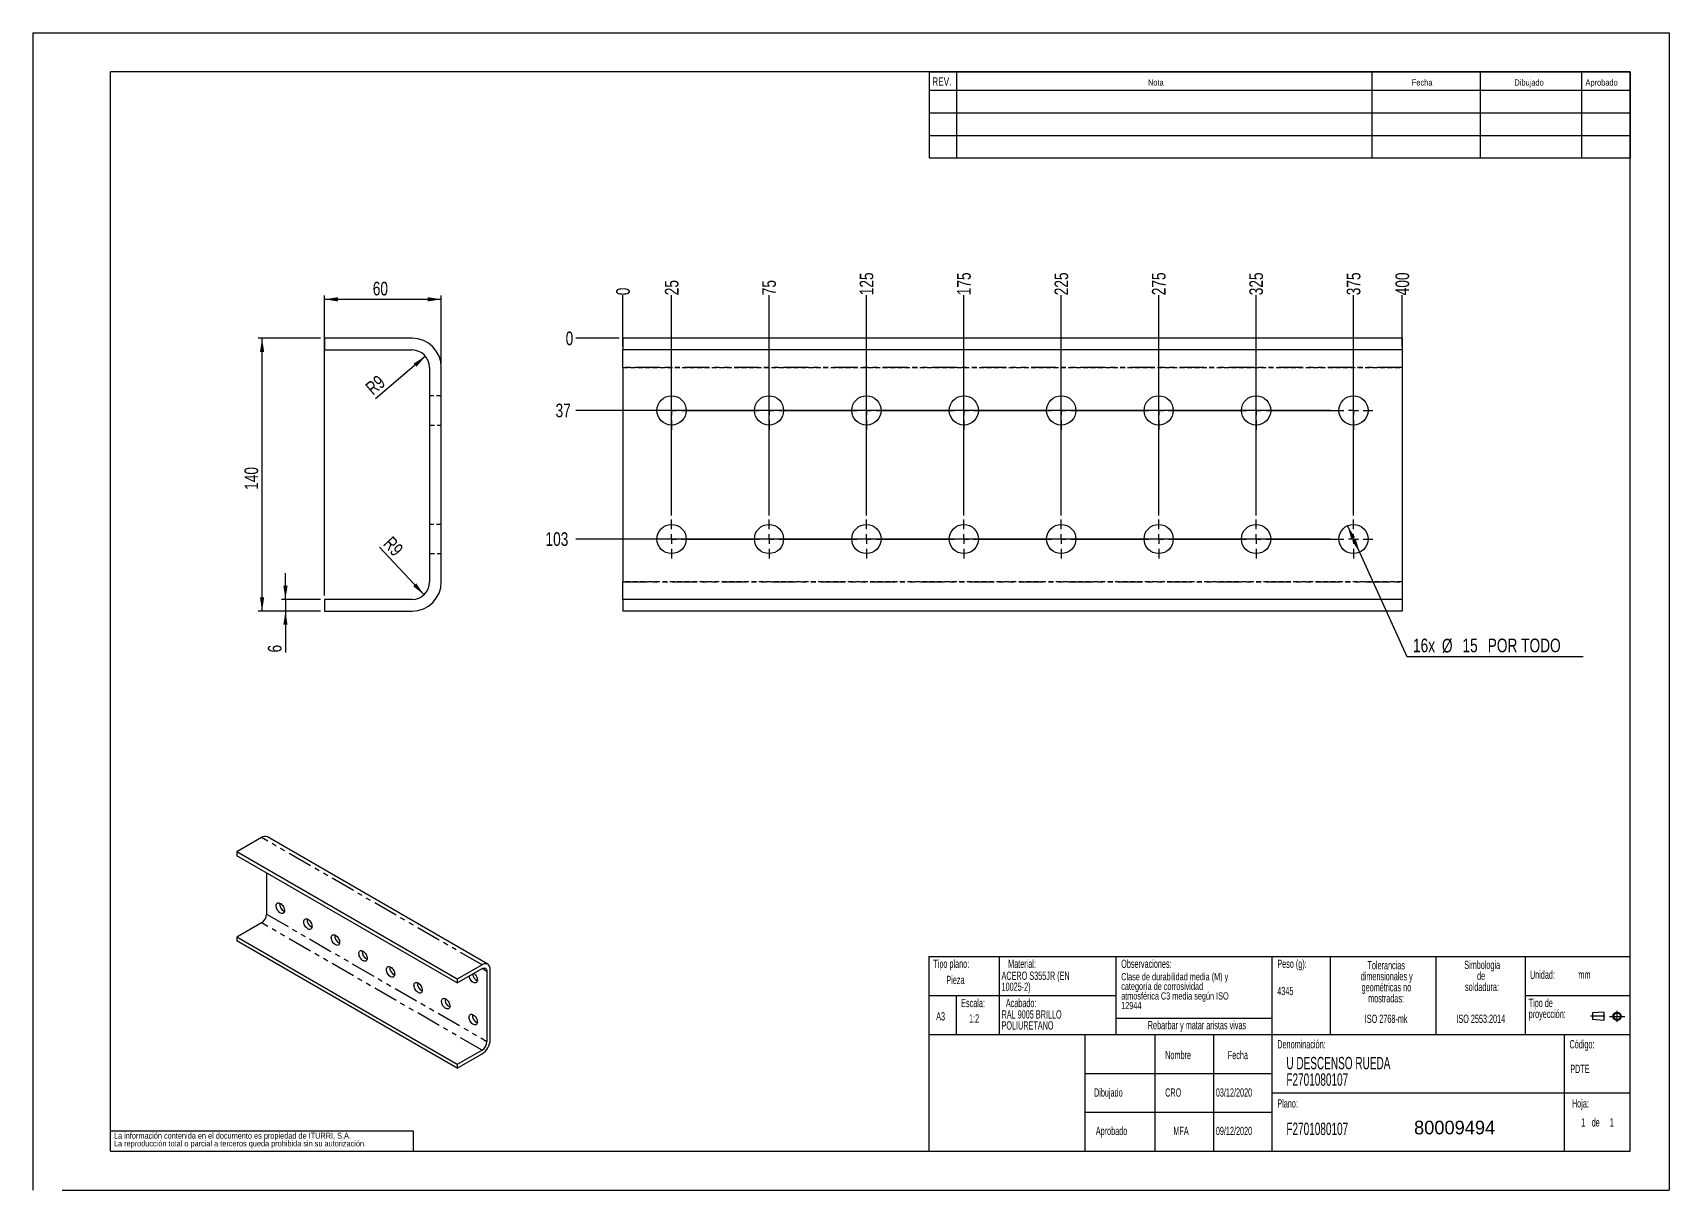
# Model space of a CAD drawing. Extents: x 0 to 1064, y 0 to 410.
# Drawn here: x 0 to 420, y 0 to 297 of the extents above; entities that cross this region are included whole.
import ezdxf

# ---------------------------------------------------------------- set-up
doc = ezdxf.new("R2010")
doc.units = 0
for name, pattern in [('SLD-CENTRADA-DOBLE', [12.7, 6.35, -1.27, 1.27, -1.27, 1.27, -1.27]), ('SLD-CENTRADA-TRAZOS-LARGOS', [19.05, 15.24, -1.27, 1.27, -1.27]), ('SLD-CONTINUA', [0]), ('SLD-DISCONTINUA', [1.905, 1.27, -0.635])]:
    doc.linetypes.add(name, pattern=pattern)
doc.layers.get('0').update_dxf_attribs({"linetype": 'CONTINUOUS'})
doc.layers.add('FORMATO', color=7, linetype='SLD-CONTINUA')
doc.layers.add('SLD-0', color=179, linetype='SLD-CONTINUA')
doc.styles.add('SLDTEXTSTYLE0', font='TXT', dxfattribs={"width": 0.605})
doc.styles.add('SLDTEXTSTYLE1', font='TXT', dxfattribs={"width": 0.75})
doc.dimstyles.new('SLDDIMSTYLE0', dxfattribs={"dimtxt": 3.5, "dimasz": 3.5, "dimexe": 0, "dimexo": 0.0625, "dimgap": 0.875, "dimtad": 1, "dimdec": 1, "dimlfac": 2, "dimrnd": 1e-09, "dimzin": 12, "dimdsep": 46, "dimtxsty": 'SLDTEXTSTYLE1', "dimsah": 1, "dimcen": 0.09, "dimadec": 0, "dimazin": 0, "dimtfac": 1, "dimtdec": 1, "dimtofl": 0, "dimtmove": 0, "dimatfit": 3, "dimfxl": 1, "dimtolj": 1, "dimtzin": 12, "dimarcsym": 0})
doc.dimstyles.new('SLDDIMSTYLE1', dxfattribs={"dimtxt": 3.5, "dimasz": 3.5, "dimexe": 0, "dimexo": 0.0625, "dimgap": 0.875, "dimtad": 1, "dimdec": 1, "dimlfac": 2, "dimrnd": 1e-09, "dimzin": 12, "dimdsep": 46, "dimtxsty": 'SLDTEXTSTYLE1', "dimsah": 1, "dimcen": 0, "dimadec": 0, "dimazin": 0, "dimtfac": 1, "dimtdec": 1, "dimtofl": 0, "dimtmove": 1, "dimatfit": 3, "dimfxl": 1, "dimtolj": 1, "dimtzin": 12, "dimarcsym": 0})
doc.dimstyles.new('SLDDIMSTYLE2', dxfattribs={"dimtxt": 3.5, "dimasz": 3.5, "dimexe": 0, "dimexo": 0.0625, "dimgap": 0.875, "dimtad": 1, "dimdec": 1, "dimlfac": 2, "dimrnd": 1e-09, "dimzin": 12, "dimdsep": 46, "dimtxsty": 'SLDTEXTSTYLE1', "dimsah": 1, "dimcen": 0.09, "dimadec": 0, "dimazin": 0, "dimtfac": 1, "dimtdec": 1, "dimtmove": 0, "dimatfit": 0, "dimfxl": 1, "dimtolj": 1, "dimtzin": 12, "dimarcsym": 0})
doc.dimstyles.new('SLDDIMSTYLE3', dxfattribs={"dimtxt": 3.5, "dimasz": 3.5, "dimexe": 0, "dimexo": 0.0625, "dimgap": 0.875, "dimtad": 0, "dimtih": 1, "dimtoh": 1, "dimdec": 0, "dimlfac": 2, "dimrnd": 1e-09, "dimdsep": 46, "dimtxsty": 'SLDTEXTSTYLE1', "dimblk1": 'NONE', "dimblk2": 'NONE', "dimsah": 1, "dimcen": 0.09, "dimadec": 0, "dimazin": 0, "dimtfac": 1, "dimtdec": 0, "dimtofl": 0, "dimtmove": 0, "dimatfit": 3, "dimldrblk": 'NONE', "dimfxl": 1, "dimtolj": 1, "dimtzin": 12, "dimarcsym": 0})
doc.dimstyles.new('SLDDIMSTYLE4', dxfattribs={"dimtxt": 3.5, "dimasz": 3.5, "dimexe": 0, "dimexo": 0.0625, "dimgap": 0.875, "dimtad": 0, "dimtih": 1, "dimtoh": 1, "dimdec": 1, "dimlfac": 2, "dimrnd": 1e-09, "dimzin": 12, "dimdsep": 46, "dimtxsty": 'SLDTEXTSTYLE1', "dimblk1": 'NONE', "dimblk2": 'NONE', "dimsah": 1, "dimcen": 0.09, "dimadec": 0, "dimazin": 0, "dimtfac": 1, "dimtdec": 1, "dimtofl": 0, "dimtmove": 0, "dimatfit": 3, "dimldrblk": 'NONE', "dimfxl": 1, "dimtolj": 1, "dimtzin": 12, "dimarcsym": 0})
doc.dimstyles.new('SLDDIMSTYLE5', dxfattribs={"dimtxt": 3.5, "dimasz": 3.5, "dimexe": 0, "dimexo": 0.0625, "dimgap": 0.875, "dimtad": 0, "dimtih": 1, "dimtoh": 1, "dimdec": 1, "dimlfac": 2, "dimrnd": 1e-09, "dimzin": 12, "dimdsep": 46, "dimtxsty": 'SLDTEXTSTYLE1', "dimsah": 1, "dimcen": 0, "dimadec": 0, "dimazin": 0, "dimtfac": 1, "dimtdec": 1, "dimtmove": 0, "dimatfit": 3, "dimfxl": 1, "dimtolj": 1, "dimtzin": 12, "dimarcsym": 0})

# ---------------------------------------------------------------- blocks, each defined once
blk = doc.blocks.new('BLOQUE3')
at = {"color": 7, "linetype": 'SLD-CENTRADA-TRAZOS-LARGOS'}
for p, q in [((397.92, 130.06), (394.8, 130.06)), ((398.88, 130.02), (402.16, 130.02)), ((400.52, 128.85), (400.52, 131.19))]:
    blk.add_line(p, q, dxfattribs=at)
at = {"color": 7, "linetype": 'SLD-CONTINUA'}
for p, q in [((397.68, 130.95), (395.23, 130.77)), ((395.23, 130.77), (395.23, 129.34)), ((397.68, 130.95), (397.68, 129.16)), ((397.68, 129.16), (395.23, 129.34))]:
    blk.add_line(p, q, dxfattribs=at)
for radius in [0.892, 0.713]:
    blk.add_circle((400.52, 130.02), radius, dxfattribs=at)
blk = doc.blocks.new('SW_NOTE_0')
at = {"layer": 'SLD-0', "color": 0, "attachment_point": 2, "style": 'SLDTEXTSTYLE0'}
for s, insert, char_height in [('dimensionales y', (7.54, -0.09), 2.1167), ('Tolerancias', (7.41, 2.73), 2.1167), ('geométricas no', (7.46, -2.92), 2.1167), ('mostradas:', (7.38, -5.74), 2.117)]:
    blk.add_mtext(s, dxfattribs=dict(at, insert=insert, char_height=char_height))
blk = doc.blocks.new('SW_NOTE_0_1')
at = {"layer": 'SLD-0', "color": 0, "attachment_point": 1, "style": 'SLDTEXTSTYLE0'}
for s, insert, char_height in [('Tipo de', (0, 2.73), 2.117), ('proyección:', (0, -0.09), 2.1167)]:
    blk.add_mtext(s, dxfattribs=dict(at, insert=insert, char_height=char_height))
blk = doc.blocks.new('SW_NOTE_0_2')
at = {"layer": 'SLD-0', "color": 0, "char_height": 2.117, "attachment_point": 2, "style": 'SLDTEXTSTYLE0'}
for s, insert in [('Simbologia', (7.11, 2.73)), ('de', (6.84, -0.09)), ('soldadura:', (7.06, -2.92))]:
    blk.add_mtext(s, dxfattribs=dict(at, insert=insert))
blk = doc.blocks.new('SW_NOTE_0_3')
at = {"layer": 'SLD-0', "color": 0, "attachment_point": 1, "style": 'SLDTEXTSTYLE0'}
for s, insert, char_height in [('ACERO S355JR (EN', (0, 2.73), 2.1167), ('10025-2)', (0, -0.09), 2.117)]:
    blk.add_mtext(s, dxfattribs=dict(at, insert=insert, char_height=char_height))
blk = doc.blocks.new('SW_NOTE_0_4')
at = {"layer": 'SLD-0', "color": 0, "char_height": 1.5, "attachment_point": 1, "style": 'SLDTEXTSTYLE1'}
for s, insert in [('La información contenida en el documento es propiedad de ITURRI, S.A.', (0, 1.93)), ('La reproducción total o parcial a terceros queda prohibida sin su autorización.', (0, -0.07))]:
    blk.add_mtext(s, dxfattribs=dict(at, insert=insert))
blk = doc.blocks.new('SW_NOTE_0_5')
at = {"layer": 'SLD-0', "color": 0, "char_height": 2.1167, "attachment_point": 1, "style": 'SLDTEXTSTYLE0'}
for s, insert in [('RAL 9005 BRILLO', (0, 2.73)), ('POLIURETANO', (0, -0.09))]:
    blk.add_mtext(s, dxfattribs=dict(at, insert=insert))
blk = doc.blocks.new('SW_NOTE_0_6')
at = {"layer": 'SLD-0', "color": 0, "char_height": 3.175, "attachment_point": 1, "style": 'SLDTEXTSTYLE0'}
for s, insert in [('U DESCENSO RUEDA', (0, 4.09)), ('F2701080107', (0, -0.14))]:
    blk.add_mtext(s, dxfattribs=dict(at, insert=insert))
blk = doc.blocks.new('SW_NOTE_0_7')
at = {"layer": 'SLD-0', "color": 0, "attachment_point": 2, "style": 'SLDTEXTSTYLE0'}
for s, insert, char_height in [('dimensionales y', (7.54, -0.09), 2.1167), ('Tolerancias', (7.41, 2.73), 2.1167), ('geométricas no', (7.46, -2.92), 2.1167), ('mostradas:', (7.38, -5.74), 2.117)]:
    blk.add_mtext(s, dxfattribs=dict(at, insert=insert, char_height=char_height))
blk = doc.blocks.new('SW_NOTE_0_8')
at = {"layer": 'SLD-0', "color": 0, "attachment_point": 1, "style": 'SLDTEXTSTYLE0'}
for s, insert, char_height in [('Tipo de', (0, 2.73), 2.117), ('proyección:', (0, -0.09), 2.1167)]:
    blk.add_mtext(s, dxfattribs=dict(at, insert=insert, char_height=char_height))
blk = doc.blocks.new('SW_NOTE_0_9')
at = {"layer": 'SLD-0', "color": 0, "char_height": 2.117, "attachment_point": 2, "style": 'SLDTEXTSTYLE0'}
for s, insert in [('Simbologia', (7.11, 2.73)), ('de', (6.84, -0.09)), ('soldadura:', (7.06, -2.92))]:
    blk.add_mtext(s, dxfattribs=dict(at, insert=insert))
blk = doc.blocks.new('SW_NOTE_0_10')
at = {"layer": 'SLD-0', "color": 0, "attachment_point": 1, "style": 'SLDTEXTSTYLE0'}
for s, insert, char_height in [('ACERO S355JR (EN', (0, 2.73), 2.1167), ('10025-2)', (0, -0.09), 2.117)]:
    blk.add_mtext(s, dxfattribs=dict(at, insert=insert, char_height=char_height))
blk = doc.blocks.new('SW_NOTE_0_11')
at = {"layer": 'SLD-0', "color": 0, "char_height": 1.5, "attachment_point": 1, "style": 'SLDTEXTSTYLE1'}
for s, insert in [('La información contenida en el documento es propiedad de ITURRI, S.A.', (0, 1.93)), ('La reproducción total o parcial a terceros queda prohibida sin su autorización.', (0, -0.07))]:
    blk.add_mtext(s, dxfattribs=dict(at, insert=insert))
blk = doc.blocks.new('SW_NOTE_0_12')
at = {"layer": 'SLD-0', "color": 0, "char_height": 2.1167, "attachment_point": 1, "style": 'SLDTEXTSTYLE0'}
for s, insert in [('RAL 9005 BRILLO', (0, 2.73)), ('POLIURETANO', (0, -0.09))]:
    blk.add_mtext(s, dxfattribs=dict(at, insert=insert))
blk = doc.blocks.new('SW_NOTE_0_13')
at = {"layer": 'SLD-0', "color": 0, "attachment_point": 1, "style": 'SLDTEXTSTYLE0'}
for s, insert, char_height in [('categoría de corrosividad', (0, -0.08), 1.8521), ('Clase de durabilidad media (M) y', (0, 2.39), 1.8521), ('atmosférica C3 media según ISO', (0, -2.55), 1.8521), ('12944', (0, -5.02), 1.852)]:
    blk.add_mtext(s, dxfattribs=dict(at, insert=insert, char_height=char_height))
blk = doc.blocks.new('SW_NOTE_0_14')
at = {"layer": 'SLD-0', "color": 0, "char_height": 3.175, "attachment_point": 1, "style": 'SLDTEXTSTYLE0'}
for s, insert in [('U DESCENSO RUEDA', (0, 4.09)), ('F2701080107', (0, -0.14))]:
    blk.add_mtext(s, dxfattribs=dict(at, insert=insert))
blk = doc.blocks.new('_D')
at = {"layer": 'FORMATO', "color": 7, "transparency": 16777216}
for p, q in [((74.86, 152.6), (74.86, 229.6)), ((74.86, 228.6), (104.86, 228.6)), ((104.86, 212.1), (104.86, 229.6))]:
    blk.add_line(p, q, dxfattribs=at)
for points in [[(74.86, 228.6), (78.36, 228.06), (78.36, 229.14)], [(104.86, 228.6), (101.36, 229.14), (101.36, 228.06)]]:
    blk.add_solid(points, dxfattribs=at)
at = {"layer": 'FORMATO', "color": 7, "transparency": 16777216, "insert": (87.27, 233.11), "char_height": 3.5, "attachment_point": 1, "style": 'SLDTEXTSTYLE1'}
blk.add_mtext('60', dxfattribs=at)
blk = doc.blocks.new('_D_1')
at = {"layer": 'FORMATO', "color": 7, "transparency": 16777216}
blk.add_line((100.42, 152.8), (88.99, 165), dxfattribs=at)
blk.add_solid([(100.42, 152.8), (98.42, 155.72), (97.63, 154.98)], dxfattribs=at)
at = {"layer": 'FORMATO', "color": 7, "transparency": 16777216, "insert": (92.31, 168.06), "char_height": 3.5, "attachment_point": 1, "rotation": 312.7575, "style": 'SLDTEXTSTYLE1'}
blk.add_mtext('R9', dxfattribs=at)
blk = doc.blocks.new('_D_2')
at = {"layer": 'FORMATO', "color": 7, "transparency": 16777216}
blk.add_line((100.8, 214), (87.98, 203.05), dxfattribs=at)
blk.add_solid([(100.8, 214), (97.79, 212.14), (98.49, 211.32)], dxfattribs=at)
at = {"layer": 'FORMATO', "color": 7, "transparency": 16777216, "insert": (85.07, 206.5), "char_height": 3.5, "attachment_point": 1, "rotation": 40.1526, "style": 'SLDTEXTSTYLE1'}
blk.add_mtext('R9', dxfattribs=at)
blk = doc.blocks.new('_D_3')
at = {"layer": 'FORMATO', "color": 7, "transparency": 16777216}
for p, q in [((64.86, 151.6), (64.86, 158.33)), ((73.86, 151.6), (63.86, 151.6)), ((64.86, 151.6), (64.86, 148.6)), ((73.86, 148.6), (63.86, 148.6)), ((64.86, 148.6), (64.86, 137.99))]:
    blk.add_line(p, q, dxfattribs=at)
for points in [[(64.86, 151.6), (65.4, 155.1), (64.32, 155.1)], [(64.86, 148.6), (64.32, 145.1), (65.4, 145.1)]]:
    blk.add_solid(points, dxfattribs=at)
at = {"layer": 'FORMATO', "color": 7, "transparency": 16777216, "insert": (60.35, 137.99), "char_height": 3.5, "attachment_point": 1, "rotation": 90, "style": 'SLDTEXTSTYLE1'}
blk.add_mtext('6', dxfattribs=at)
blk = doc.blocks.new('_D_4')
at = {"layer": 'FORMATO', "color": 7, "transparency": 16777216}
for p, q in [((73.86, 218.6), (57.86, 218.6)), ((58.86, 148.6), (58.86, 218.6)), ((73.86, 148.6), (57.86, 148.6))]:
    blk.add_line(p, q, dxfattribs=at)
for points in [[(58.86, 218.6), (58.32, 215.1), (59.4, 215.1)], [(58.86, 148.6), (59.4, 152.1), (58.32, 152.1)]]:
    blk.add_solid(points, dxfattribs=at)
at = {"layer": 'FORMATO', "color": 7, "transparency": 16777216, "insert": (54.35, 179.72), "char_height": 3.5, "attachment_point": 1, "rotation": 90, "style": 'SLDTEXTSTYLE1'}
blk.add_mtext('140', dxfattribs=at)
blk = doc.blocks.new('_D_5')
at = {"layer": 'FORMATO', "transparency": 16777216}
blk.add_line((151.46, 216.6), (151.46, 229.64), dxfattribs=at)
at = {"layer": 'FORMATO', "transparency": 16777216, "insert": (149.73, 229.64), "char_height": 3.5, "attachment_point": 1, "rotation": 90, "style": 'SLDTEXTSTYLE1'}
blk.add_mtext('0', dxfattribs=at)
blk = doc.blocks.new('_NONE')
blk = doc.blocks.new('_D_6')
at = {"layer": 'FORMATO', "color": 7, "transparency": 16777216}
blk.add_line((163.96, 173.1), (163.96, 229.64), dxfattribs=at)
at = {"layer": 'FORMATO', "color": 7, "transparency": 16777216, "insert": (162.23, 229.64), "char_height": 3.5, "attachment_point": 1, "rotation": 90, "style": 'SLDTEXTSTYLE1'}
blk.add_mtext('25', dxfattribs=at)
blk = doc.blocks.new('_D_7')
at = {"layer": 'FORMATO', "color": 7, "transparency": 16777216}
blk.add_line((188.96, 173.1), (188.96, 229.64), dxfattribs=at)
at = {"layer": 'FORMATO', "color": 7, "transparency": 16777216, "insert": (187.23, 229.64), "char_height": 3.5, "attachment_point": 1, "rotation": 90, "style": 'SLDTEXTSTYLE1'}
blk.add_mtext('75', dxfattribs=at)
blk = doc.blocks.new('_D_8')
at = {"layer": 'FORMATO', "color": 7, "transparency": 16777216}
blk.add_line((213.96, 173.1), (213.96, 229.64), dxfattribs=at)
at = {"layer": 'FORMATO', "color": 7, "transparency": 16777216, "insert": (212.23, 229.64), "char_height": 3.5, "attachment_point": 1, "rotation": 90, "style": 'SLDTEXTSTYLE1'}
blk.add_mtext('125', dxfattribs=at)
blk = doc.blocks.new('_D_9')
at = {"layer": 'FORMATO', "color": 7, "transparency": 16777216}
blk.add_line((238.96, 173.1), (238.96, 229.64), dxfattribs=at)
at = {"layer": 'FORMATO', "color": 7, "transparency": 16777216, "insert": (237.23, 229.64), "char_height": 3.5, "attachment_point": 1, "rotation": 90, "style": 'SLDTEXTSTYLE1'}
blk.add_mtext('175', dxfattribs=at)
blk = doc.blocks.new('_D_10')
at = {"layer": 'FORMATO', "color": 7, "transparency": 16777216}
blk.add_line((263.96, 173.1), (263.96, 229.64), dxfattribs=at)
at = {"layer": 'FORMATO', "color": 7, "transparency": 16777216, "insert": (262.23, 229.64), "char_height": 3.5, "attachment_point": 1, "rotation": 90, "style": 'SLDTEXTSTYLE1'}
blk.add_mtext('225', dxfattribs=at)
blk = doc.blocks.new('_D_11')
at = {"layer": 'FORMATO', "color": 7, "transparency": 16777216}
blk.add_line((288.96, 173.1), (288.96, 229.64), dxfattribs=at)
at = {"layer": 'FORMATO', "color": 7, "transparency": 16777216, "insert": (287.23, 229.64), "char_height": 3.5, "attachment_point": 1, "rotation": 90, "style": 'SLDTEXTSTYLE1'}
blk.add_mtext('275', dxfattribs=at)
blk = doc.blocks.new('_D_12')
at = {"layer": 'FORMATO', "color": 7, "transparency": 16777216}
blk.add_line((313.96, 173.1), (313.96, 229.64), dxfattribs=at)
at = {"layer": 'FORMATO', "color": 7, "transparency": 16777216, "insert": (312.23, 229.64), "char_height": 3.5, "attachment_point": 1, "rotation": 90, "style": 'SLDTEXTSTYLE1'}
blk.add_mtext('325', dxfattribs=at)
blk = doc.blocks.new('_D_13')
at = {"layer": 'FORMATO', "color": 7, "transparency": 16777216}
blk.add_line((338.96, 173.1), (338.96, 229.64), dxfattribs=at)
at = {"layer": 'FORMATO', "color": 7, "transparency": 16777216, "insert": (337.23, 229.64), "char_height": 3.5, "attachment_point": 1, "rotation": 90, "style": 'SLDTEXTSTYLE1'}
blk.add_mtext('375', dxfattribs=at)
blk = doc.blocks.new('_D_14')
at = {"layer": 'FORMATO', "color": 7, "transparency": 16777216}
blk.add_line((351.46, 216.6), (351.46, 229.64), dxfattribs=at)
at = {"layer": 'FORMATO', "color": 7, "transparency": 16777216, "insert": (349.73, 229.64), "char_height": 3.5, "attachment_point": 1, "rotation": 90, "style": 'SLDTEXTSTYLE1'}
blk.add_mtext('400', dxfattribs=at)
blk = doc.blocks.new('_D_15')
at = {"layer": 'FORMATO', "transparency": 16777216}
blk.add_line((150.46, 218.6), (139.36, 218.6), dxfattribs=at)
at = {"layer": 'FORMATO', "transparency": 16777216, "insert": (136.77, 220.33), "char_height": 3.5, "attachment_point": 1, "style": 'SLDTEXTSTYLE1'}
blk.add_mtext('0', dxfattribs=at)
blk = doc.blocks.new('_D_16')
at = {"layer": 'FORMATO', "color": 7, "transparency": 16777216}
blk.add_line((332.96, 200.1), (139.36, 200.1), dxfattribs=at)
at = {"layer": 'FORMATO', "color": 7, "transparency": 16777216, "insert": (134.18, 201.83), "char_height": 3.5, "attachment_point": 1, "style": 'SLDTEXTSTYLE1'}
blk.add_mtext('37', dxfattribs=at)
blk = doc.blocks.new('_D_17')
at = {"layer": 'FORMATO', "color": 7, "transparency": 16777216}
blk.add_line((332.96, 167.1), (139.36, 167.1), dxfattribs=at)
at = {"layer": 'FORMATO', "color": 7, "transparency": 16777216, "insert": (131.6, 168.83), "char_height": 3.5, "attachment_point": 1, "style": 'SLDTEXTSTYLE1'}
blk.add_mtext('103', dxfattribs=at)
blk = doc.blocks.new('_D_18')
at = {"layer": 'FORMATO', "transparency": 16777216}
for p, q in [((337.41, 170.51), (340.51, 163.69)), ((340.51, 163.69), (352.65, 136.97)), ((352.65, 136.97), (397.9, 136.97))]:
    blk.add_line(p, q, dxfattribs=at)
for points in [[(337.41, 170.51), (338.37, 167.1), (339.35, 167.55)], [(340.51, 163.69), (339.55, 167.09), (338.57, 166.65)]]:
    blk.add_solid(points, dxfattribs=at)
at = {"layer": 'FORMATO', "transparency": 16777216, "char_height": 3.5, "attachment_point": 1, "style": 'SLDTEXTSTYLE1'}
for s, insert in [('16x', (354.23, 141.54)), ('%%c', (361.65, 141.49)), ('15', (366.93, 141.54)), ('POR TODO', (373.41, 141.54))]:
    blk.add_mtext(s, dxfattribs=dict(at, insert=insert))
blk = doc.blocks.new('SW_CENTERMARKSYMBOL_0')
at = {"layer": 'FORMATO', "color": 0}
for p, q in [((-150, 2.5), (-150, 5)), ((-125, 2.5), (-125, 5)), ((-100, 2.5), (-100, 5)), ((-75, 2.5), (-75, 5)), ((-50, 2.5), (-50, 5)), ((-25, 2.5), (-25, 5)), ((0, 2.5), (0, 5)), ((25, 2.5), (25, 5)), ((-152.5, 0), (-155, 0)), ((-150, 0), (-151.25, 0)), ((-150, 0), (-150, 1.25)), ((-150, 0), (-150, -1.25)), ((-150, 0), (-148.75, 0)), ((-147.5, 0), (-127.5, 0)), ((-125, 0), (-126.25, 0)), ((-125, 0), (-125, 1.25)), ((-125, 0), (-125, -1.25)), ((-125, 0), (-123.75, 0)), ((-122.5, 0), (-102.5, 0)), ((-100, 0), (-101.25, 0)), ((-100, 0), (-100, 1.25)), ((-100, 0), (-100, -1.25)), ((-100, 0), (-98.75, 0)), ((-97.5, 0), (-77.5, 0)), ((-75, 0), (-76.25, 0)), ((-75, 0), (-75, 1.25)), ((-75, 0), (-75, -1.25)), ((-75, 0), (-73.75, 0)), ((-72.5, 0), (-52.5, 0)), ((-50, 0), (-51.25, 0)), ((-50, 0), (-50, 1.25)), ((-50, 0), (-50, -1.25)), ((-50, 0), (-48.75, 0)), ((-47.5, 0), (-27.5, 0)), ((-25, 0), (-26.25, 0)), ((-25, 0), (-25, 1.25)), ((-25, 0), (-25, -1.25)), ((-25, 0), (-23.75, 0)), ((-22.5, 0), (-2.5, 0)), ((0, 0), (-1.25, 0)), ((0, 0), (0, 1.25)), ((0, 0), (0, -1.25)), ((0, 0), (1.25, 0)), ((2.5, 0), (22.5, 0)), ((25, 0), (23.75, 0)), ((25, 0), (25, 1.25)), ((25, 0), (25, -1.25)), ((25, 0), (26.25, 0)), ((27.5, 0), (30, 0)), ((-150, -2.5), (-150, -5)), ((-125, -2.5), (-125, -5)), ((-100, -2.5), (-100, -5)), ((-75, -2.5), (-75, -5)), ((-50, -2.5), (-50, -5)), ((-25, -2.5), (-25, -5)), ((0, -2.5), (0, -5)), ((25, -2.5), (25, -5))]:
    blk.add_line(p, q, dxfattribs=at)
blk = doc.blocks.new('SW_CENTERMARKSYMBOL_1')
at = {"layer": 'FORMATO', "color": 0}
for p, q in [((-150, 2.5), (-150, 5)), ((-125, 2.5), (-125, 5)), ((-100, 2.5), (-100, 5)), ((-75, 2.5), (-75, 5)), ((-50, 2.5), (-50, 5)), ((-25, 2.5), (-25, 5)), ((0, 2.5), (0, 5)), ((25, 2.5), (25, 5)), ((-152.5, 0), (-155, 0)), ((-150, 0), (-151.25, 0)), ((-150, 0), (-150, 1.25)), ((-150, 0), (-150, -1.25)), ((-150, 0), (-148.75, 0)), ((-147.5, 0), (-127.5, 0)), ((-125, 0), (-126.25, 0)), ((-125, 0), (-125, 1.25)), ((-125, 0), (-125, -1.25)), ((-125, 0), (-123.75, 0)), ((-122.5, 0), (-102.5, 0)), ((-100, 0), (-101.25, 0)), ((-100, 0), (-100, 1.25)), ((-100, 0), (-100, -1.25)), ((-100, 0), (-98.75, 0)), ((-97.5, 0), (-77.5, 0)), ((-75, 0), (-76.25, 0)), ((-75, 0), (-75, 1.25)), ((-75, 0), (-75, -1.25)), ((-75, 0), (-73.75, 0)), ((-72.5, 0), (-52.5, 0)), ((-50, 0), (-51.25, 0)), ((-50, 0), (-50, 1.25)), ((-50, 0), (-50, -1.25)), ((-50, 0), (-48.75, 0)), ((-47.5, 0), (-27.5, 0)), ((-25, 0), (-26.25, 0)), ((-25, 0), (-25, 1.25)), ((-25, 0), (-25, -1.25)), ((-25, 0), (-23.75, 0)), ((-22.5, 0), (-2.5, 0)), ((0, 0), (-1.25, 0)), ((0, 0), (0, 1.25)), ((0, 0), (0, -1.25)), ((0, 0), (1.25, 0)), ((2.5, 0), (22.5, 0)), ((25, 0), (23.75, 0)), ((25, 0), (25, 1.25)), ((25, 0), (25, -1.25)), ((25, 0), (26.25, 0)), ((27.5, 0), (30, 0)), ((-150, -2.5), (-150, -5)), ((-125, -2.5), (-125, -5)), ((-100, -2.5), (-100, -5)), ((-75, -2.5), (-75, -5)), ((-50, -2.5), (-50, -5)), ((-25, -2.5), (-25, -5)), ((0, -2.5), (0, -5)), ((25, -2.5), (25, -5))]:
    blk.add_line(p, q, dxfattribs=at)

msp = doc.modelspace()

# ---------------------------------------------------------------- linework, layer by layer
at = {"color": 7, "linetype": 'SLD-CONTINUA'}
for p, q in [((0, 297), (420, 297)), ((0, 297), (0, -0.001)), ((420, 297), (420, 0)), ((410, 287), (20, 287)), ((20, 10), (20, 287)), ((410, 10), (410, 287)), ((74.86, 218.6), (74.86, 215.6)), ((97.36, 218.6), (74.86, 218.6)), ((351.46, 218.6), (151.46, 218.6)), ((151.46, 218.6), (151.46, 215.6)), ((351.46, 218.6), (351.46, 215.6)), ((74.86, 215.6), (97.36, 215.6)), ((351.46, 215.6), (151.46, 215.6)), ((151.46, 211.1), (151.46, 215.6)), ((351.46, 215.6), (351.46, 211.1)), ((101.86, 211.1), (101.86, 156.1)), ((104.86, 156.1), (104.86, 211.1)), ((151.46, 211.1), (151.46, 156.1)), ((351.46, 211.1), (351.46, 156.1)), ((151.46, 151.6), (151.46, 156.1)), ((351.46, 156.1), (351.46, 151.6)), ((74.86, 151.6), (74.86, 148.6)), ((97.36, 151.6), (74.86, 151.6)), ((151.46, 151.6), (151.46, 148.6)), ((351.46, 151.6), (151.46, 151.6)), ((351.46, 151.6), (351.46, 148.6)), ((74.86, 148.6), (97.36, 148.6)), ((351.46, 148.6), (151.46, 148.6)), ((58.742, 90.501), (52.378, 86.827)), ((116.811, 57.993), (60.242, 90.649)), ((108.947, 54.17), (52.378, 86.827)), ((52.378, 86.827), (52.378, 85.847)), ((108.947, 53.191), (52.378, 85.847)), ((60.015, 81.438), (60.015, 70.822)), ((58.742, 68.617), (52.378, 64.943)), ((108.947, 32.287), (52.378, 64.943)), ((52.378, 64.943), (52.378, 63.964)), ((108.947, 31.307), (52.378, 63.964)), ((230, 60), (410, 60)), ((230, 60), (230, 10)), ((115.311, 57.844), (108.947, 54.17)), ((108.947, 53.191), (115.311, 56.864)), ((116.583, 56.129), (116.583, 38.165)), ((117.432, 38.655), (117.432, 56.619)), ((108.947, 54.17), (108.947, 53.191)), ((115.311, 35.961), (108.947, 32.287)), ((108.947, 31.307), (115.311, 34.981)), ((108.947, 32.287), (108.947, 31.307)), ((20, 10), (410, 10)), ((7.531, 0), (420, 0))]:
    msp.add_line(p, q, dxfattribs=at)
at = {"color": 8, "linetype": 'SLD-CENTRADA-DOBLE'}
for p, q in [((351.46, 211.1), (151.46, 211.1)), ((151.46, 156.1), (351.46, 156.1)), ((115.311, 57.844), (58.742, 90.501)), ((115.311, 35.961), (58.742, 68.617)), ((60.015, 70.822), (116.583, 38.165)), ((116.583, 56.129), (115.31, 56.864))]:
    msp.add_line(p, q, dxfattribs=at)
at = {"color": 7, "linetype": 'SLD-DISCONTINUA'}
for p, q in [((151.46, 211.1), (351.46, 211.1)), ((104.86, 203.85), (101.86, 203.85)), ((101.86, 196.35), (104.86, 196.35)), ((104.86, 170.85), (101.86, 170.85)), ((101.86, 163.35), (104.86, 163.35)), ((351.46, 156.1), (151.46, 156.1))]:
    msp.add_line(p, q, dxfattribs=at)
at = {"color": 7, "linetype": 'SLD-CONTINUA', "flags": 128}
for points in [[(63.55, 73.598), (63.764, 73.45), (63.969, 73.258), (64.156, 73.029), (64.319, 72.774), (64.451, 72.502), (64.545, 72.225), (64.599, 71.954), (64.61, 71.7), (64.577, 71.474), (64.503, 71.284), (64.389, 71.14), (64.241, 71.045), (64.065, 71.005), (63.868, 71.022), (63.658, 71.093), (63.443, 71.217), (63.233, 71.388), (63.036, 71.6), (62.86, 71.843), (62.712, 72.108), (62.598, 72.384), (62.524, 72.659), (62.491, 72.923), (62.502, 73.164), (62.556, 73.373), (62.65, 73.541), (62.782, 73.661), (62.945, 73.729), (63.132, 73.741), (63.337, 73.697), (63.55, 73.598)], [(70.622, 69.516), (70.835, 69.368), (71.04, 69.176), (71.227, 68.947), (71.39, 68.692), (71.522, 68.42), (71.616, 68.143), (71.67, 67.872), (71.681, 67.618), (71.648, 67.392), (71.574, 67.202), (71.46, 67.058), (71.312, 66.963), (71.136, 66.923), (70.939, 66.94), (70.729, 67.011), (70.514, 67.135), (70.304, 67.306), (70.107, 67.518), (69.931, 67.761), (69.783, 68.026), (69.669, 68.302), (69.595, 68.577), (69.562, 68.841), (69.573, 69.082), (69.627, 69.291), (69.721, 69.459), (69.853, 69.579), (70.016, 69.647), (70.203, 69.659), (70.408, 69.614), (70.622, 69.516)], [(77.693, 65.434), (77.906, 65.286), (78.111, 65.094), (78.299, 64.865), (78.461, 64.61), (78.593, 64.338), (78.687, 64.061), (78.741, 63.79), (78.752, 63.536), (78.719, 63.31), (78.645, 63.12), (78.531, 62.976), (78.383, 62.881), (78.207, 62.841), (78.01, 62.858), (77.8, 62.929), (77.585, 63.053), (77.375, 63.224), (77.178, 63.436), (77.002, 63.679), (76.854, 63.944), (76.74, 64.22), (76.666, 64.495), (76.633, 64.759), (76.644, 65), (76.698, 65.209), (76.792, 65.377), (76.924, 65.497), (77.087, 65.565), (77.274, 65.576), (77.479, 65.532), (77.693, 65.434)], [(84.764, 61.352), (84.977, 61.204), (85.182, 61.011), (85.37, 60.783), (85.532, 60.527), (85.664, 60.256), (85.758, 59.979), (85.812, 59.708), (85.823, 59.454), (85.79, 59.228), (85.716, 59.038), (85.602, 58.893), (85.455, 58.799), (85.278, 58.759), (85.081, 58.775), (84.871, 58.847), (84.656, 58.971), (84.446, 59.142), (84.249, 59.354), (84.073, 59.597), (83.925, 59.862), (83.811, 60.138), (83.737, 60.413), (83.704, 60.677), (83.715, 60.918), (83.769, 61.127), (83.864, 61.295), (83.995, 61.415), (84.158, 61.482), (84.345, 61.494), (84.55, 61.45), (84.764, 61.352)], [(91.835, 57.27), (92.048, 57.122), (92.253, 56.929), (92.441, 56.701), (92.604, 56.445), (92.735, 56.174), (92.829, 55.897), (92.883, 55.626), (92.894, 55.372), (92.862, 55.146), (92.787, 54.956), (92.673, 54.811), (92.526, 54.717), (92.349, 54.677), (92.152, 54.693), (91.942, 54.765), (91.727, 54.889), (91.517, 55.06), (91.32, 55.272), (91.144, 55.515), (90.996, 55.78), (90.882, 56.056), (90.808, 56.331), (90.775, 56.595), (90.786, 56.836), (90.84, 57.045), (90.935, 57.213), (91.066, 57.333), (91.229, 57.4), (91.416, 57.412), (91.621, 57.368), (91.835, 57.27)], [(113.242, 55.67), (113.261, 55.654), (113.466, 55.462), (113.654, 55.233), (113.817, 54.978), (113.948, 54.706), (114.043, 54.429), (114.096, 54.158), (114.107, 53.904), (114.075, 53.678), (114, 53.488), (113.887, 53.344), (113.739, 53.249), (113.563, 53.21), (113.365, 53.226), (113.155, 53.297), (112.941, 53.421), (112.73, 53.592), (112.533, 53.804), (112.357, 54.047), (112.209, 54.312), (112.096, 54.588), (112.021, 54.863), (112.005, 54.956)], [(117.432, 56.619), (117.41, 56.955), (117.346, 57.26), (117.24, 57.526), (117.095, 57.749), (116.914, 57.924), (116.7, 58.048), (116.458, 58.117), (116.192, 58.132), (115.908, 58.09), (115.613, 57.994), (115.311, 57.844)], [(115.311, 56.864), (115.559, 56.979), (115.798, 57.034), (116.018, 57.025), (116.211, 56.953), (116.369, 56.822), (116.487, 56.636), (116.559, 56.402), (116.583, 56.129)], [(98.906, 53.188), (99.119, 53.04), (99.324, 52.847), (99.512, 52.619), (99.675, 52.363), (99.806, 52.092), (99.9, 51.815), (99.954, 51.544), (99.965, 51.29), (99.933, 51.064), (99.858, 50.874), (99.745, 50.729), (99.597, 50.635), (99.421, 50.595), (99.223, 50.611), (99.013, 50.683), (98.799, 50.807), (98.588, 50.978), (98.391, 51.19), (98.215, 51.433), (98.067, 51.698), (97.954, 51.974), (97.879, 52.249), (97.847, 52.513), (97.857, 52.754), (97.911, 52.963), (98.006, 53.131), (98.137, 53.251), (98.3, 53.318), (98.488, 53.33), (98.692, 53.286), (98.906, 53.188)], [(105.977, 49.106), (106.19, 48.958), (106.395, 48.765), (106.583, 48.537), (106.746, 48.281), (106.877, 48.01), (106.972, 47.732), (107.025, 47.462), (107.036, 47.208), (107.004, 46.982), (106.929, 46.792), (106.816, 46.647), (106.668, 46.553), (106.492, 46.513), (106.294, 46.529), (106.084, 46.601), (105.87, 46.725), (105.659, 46.896), (105.462, 47.108), (105.286, 47.351), (105.138, 47.616), (105.025, 47.892), (104.95, 48.167), (104.918, 48.431), (104.928, 48.672), (104.982, 48.881), (105.077, 49.049), (105.208, 49.169), (105.371, 49.236), (105.559, 49.248), (105.763, 49.204), (105.977, 49.106)], [(113.048, 45.024), (113.261, 44.876), (113.466, 44.683), (113.654, 44.455), (113.817, 44.199), (113.948, 43.927), (114.043, 43.65), (114.096, 43.379), (114.107, 43.126), (114.075, 42.899), (114, 42.71), (113.887, 42.565), (113.739, 42.471), (113.563, 42.431), (113.365, 42.447), (113.155, 42.519), (112.941, 42.643), (112.73, 42.814), (112.533, 43.025), (112.357, 43.269), (112.209, 43.534), (112.096, 43.81), (112.021, 44.085), (111.989, 44.349), (112, 44.59), (112.053, 44.799), (112.148, 44.967), (112.279, 45.087), (112.442, 45.154), (112.63, 45.166), (112.834, 45.122), (113.048, 45.024)]]:
    msp.add_lwpolyline(points, dxfattribs=at)
at = {"color": 7, "linetype": 'SLD-CONTINUA'}
for centre in [(163.96, 200.1), (188.96, 200.1), (213.96, 200.1), (238.96, 200.1), (263.96, 200.1), (288.96, 200.1), (313.96, 200.1), (338.96, 200.1), (163.96, 167.1), (188.96, 167.1), (213.96, 167.1), (238.96, 167.1), (263.96, 167.1), (288.96, 167.1), (313.96, 167.1), (338.96, 167.1)]:
    msp.add_circle(centre, 3.75, dxfattribs=at)
for centre, radius, start, end in [((97.36, 211.1), 7.5, 0, 90), ((97.36, 211.1), 4.5, 0, 90), ((97.36, 156.1), 7.5, 270, 0), ((97.36, 156.1), 4.5, 270, 0), ((59.619, 89.29), 1.495, 65.38669, 125.92379), ((65.478, 73.486), 2.132, 174.52647, 245.46816), ((57.252, 70.948), 2.766, 302.60548, 357.39452), ((72.549, 69.404), 2.132, 174.52649, 245.46813), ((79.62, 65.322), 2.132, 174.52649, 245.46813), ((86.691, 61.24), 2.132, 174.52649, 245.46811), ((93.763, 57.158), 2.132, 174.5265, 245.46816), ((115.05, 55.75), 2.217, 187.88817, 244.36601), ((100.834, 53.076), 2.132, 174.5267, 245.46795), ((107.905, 48.994), 2.132, 174.52628, 245.46827), ((114.976, 44.912), 2.132, 174.5267, 245.46795), ((112.844, 38.855), 4.592, 302.48735, 357.51265), ((113.82, 38.291), 2.766, 302.60548, 357.39452)]:
    msp.add_arc(centre, radius, start, end, dxfattribs=at)
at = {"layer": 'FORMATO'}
for p, q in [((230.091, 287), (410, 287)), ((230.091, 287), (230.091, 264.866)), ((237.034, 287), (237.034, 264.866)), ((343.657, 287), (343.657, 264.866)), ((371.462, 287), (371.462, 264.866)), ((397.513, 287), (397.513, 264.866)), ((410, 287), (410, 264.866)), ((230.091, 282.266), (410, 282.266)), ((230.091, 276.466), (410, 276.466)), ((230.091, 270.666), (410, 270.666)), ((230.091, 264.866), (410, 264.866))]:
    msp.add_line(p, q, dxfattribs=at)
at = {"layer": 'SLD-0'}
for p, q in [((248, 60), (248, 40)), ((278, 60), (278, 40)), ((318, 60), (318, 40)), ((333, 60), (333, 40)), ((360.082, 60), (360.082, 40)), ((383, 60), (383, 40)), ((230, 50), (248, 50)), ((237, 50), (237, 40)), ((248, 50), (278, 50)), ((383, 50), (410, 50)), ((278, 44.158), (318, 44.158)), ((230, 40), (410, 40)), ((270, 40), (270, 10)), ((288, 40), (288, 10)), ((303, 40), (303, 10)), ((318, 40), (318, 10)), ((393, 40), (393, 10)), ((270, 30), (318, 30)), ((318, 25), (393, 25)), ((393, 25), (410, 25)), ((270, 20), (318, 20)), ((20.002, 15.245), (97.629, 15.245)), ((97.629, 15.245), (97.629, 10))]:
    msp.add_line(p, q, dxfattribs=at)

# ---------------------------------------------------------------- block references
at = {"color": 7, "linetype": 'Continuous', "xscale": 1.2, "yscale": 1.2, "zscale": 1.2}
msp.add_blockref('BLOQUE3', (-74.011, -111.408), dxfattribs=at)
msp.add_blockref('BLOQUE3', (-74.011, -111.408), dxfattribs=at)
at = {"layer": 'FORMATO', "color": 7}
for name, p in [('SW_CENTERMARKSYMBOL_1', (313.96, 200.1)), ('SW_CENTERMARKSYMBOL_0', (313.96, 167.1))]:
    msp.add_blockref(name, p, dxfattribs=at)
at = {"layer": 'SLD-0'}
for name, p in [('SW_NOTE_0', (339.945, 56.056)), ('SW_NOTE_0_7', (339.945, 56.056)), ('SW_NOTE_0_2', (364.873, 56.166)), ('SW_NOTE_0_9', (364.873, 56.166)), ('SW_NOTE_0_3', (248.635, 53.377)), ('SW_NOTE_0_10', (248.635, 53.377)), ('SW_NOTE_0_13', (279.339, 53.342)), ('SW_NOTE_0_5', (248.635, 43.447)), ('SW_NOTE_0_12', (248.635, 43.447)), ('SW_NOTE_0_1', (383.914, 46.391)), ('SW_NOTE_0_8', (383.914, 46.391)), ('SW_NOTE_0_6', (321.739, 30.125)), ('SW_NOTE_0_14', (321.739, 30.125)), ('SW_NOTE_0_4', (20.838, 12.819)), ('SW_NOTE_0_11', (20.838, 12.819))]:
    msp.add_blockref(name, p, dxfattribs=at)

# ---------------------------------------------------------------- texts
at = {"insert": (354.5, 17.848), "char_height": 3.5, "attachment_point": 1}
msp.add_mtext_dynamic_manual_height_columns('80009494', width=30.58761, gutter_width=17.5, heights=[0], dxfattribs=at)
at = {"layer": 'FORMATO', "attachment_point": 1, "style": 'SLDTEXTSTYLE1'}
for s, insert, char_height in [('REV.', (230.836, 285.552), 2.1167), ('Nota', (286.224, 285.026), 1.5875), ('Fecha', (353.926, 285.026), 1.5875), ('Dibujado', (380.261, 285.026), 1.5875), ('Aprobado', (398.51, 285.026), 1.5875)]:
    msp.add_mtext(s, dxfattribs=dict(at, insert=insert, char_height=char_height))
at = {"layer": 'SLD-0', "style": 'SLDTEXTSTYLE0'}
for s, insert, char_height, attachment_point in [('Tipo plano:', (231.129, 59.181), 2.11667, 1), ('Tipo plano:', (231.129, 59.181), 2.11667, 1), ('Material:', (250.33, 59.181), 2.1167, 1), ('Material:', (250.33, 59.181), 2.1167, 1), ('Observaciones:', (279.339, 59.181), 2.11667, 1), ('Observaciones:', (279.339, 59.181), 2.11667, 1), ('Peso (g):', (319.403, 59.181), 2.1167, 1), ('Peso (g):', (319.403, 59.181), 2.1167, 1), ('Pieza', (234.473, 55.019), 2.1167, 1), ('Pieza', (234.473, 55.019), 2.1167, 1), ('Unidad:', (384.246, 56.371), 2.1167, 1), ('Unidad:', (384.246, 56.371), 2.1167, 1), ('mm', (396.662, 56.371), 2.1167, 1), ('mm', (396.662, 56.371), 2.1167, 1), ('4345', (319.403, 52.181), 2.1167, 1), ('4345', (319.403, 52.181), 2.1167, 1), ('Escala:', (238.263, 49.101), 2.1167, 1), ('Escala:', (238.263, 49.101), 2.1167, 1), ('Acabado:', (249.738, 49.101), 2.1167, 1), ('Acabado:', (249.738, 49.101), 2.1167, 1), ('A3', (231.859, 45.674), 2.1167, 1), ('A3', (231.859, 45.674), 2.1167, 1), ('1:2', (240.29, 45.135), 2.1167, 1), ('1:2', (240.29, 45.135), 2.1167, 1), ('Rebarbar y matar aristas vivas', (298.785, 43.424), 2.11667, 2), ('Rebarbar y matar aristas vivas', (298.785, 43.424), 2.11667, 2), ('ISO 2768-mk', (347.337, 45.06), 2.11667, 2), ('ISO 2768-mk', (347.337, 45.06), 2.11667, 2), ('ISO 2553:2014', (371.625, 45.06), 2.11667, 2), ('ISO 2553:2014', (371.625, 45.06), 2.11667, 2), ('Denominación:', (319.403, 38.514), 2.11667, 1), ('Denominación:', (319.403, 38.514), 2.11667, 1), ('Código:', (394.398, 38.514), 2.1167, 1), ('Código:', (394.398, 38.514), 2.1167, 1), ('Nombre', (290.638, 35.755), 2.1167, 1), ('Nombre', (290.638, 35.755), 2.1167, 1), ('Fecha', (306.708, 35.755), 2.1167, 1), ('Fecha', (306.708, 35.755), 2.1167, 1), ('PDTE', (394.586, 32.193), 2.1167, 1), ('PDTE', (394.586, 32.193), 2.1167, 1), ('Dibujado', (272.373, 26.14), 2.1167, 1), ('Dibujado', (272.373, 26.14), 2.1167, 1), ('CRO', (290.638, 26.14), 2.1167, 1), ('03/12/2020', (303.629, 26.14), 2.1167, 1), ('Plano:', (319.403, 23.338), 2.1167, 1), ('Plano:', (319.403, 23.338), 2.1167, 1), ('Hoja:', (395.014, 23.338), 2.1167, 1), ('Hoja:', (395.014, 23.338), 2.1167, 1), ('F2701080107', (321.739, 17.347), 3.175, 1), ('F2701080107', (321.739, 17.347), 3.175, 1), ('1', (397.413, 18.475), 2.117, 1), ('1', (397.413, 18.475), 2.117, 1), ('1', (397.413, 18.475), 2.117, 1), ('1', (397.413, 18.475), 2.117, 1), ('de', (400.078, 18.475), 2.1167, 1), ('de', (400.078, 18.475), 2.1167, 1), ('de', (400.078, 18.475), 2.1167, 1), ('de', (400.078, 18.475), 2.1167, 1), ('1', (404.731, 18.475), 2.117, 1), ('1', (404.731, 18.475), 2.117, 1), ('1', (404.731, 18.475), 2.117, 1), ('1', (404.731, 18.475), 2.117, 1), ('Aprobado', (272.825, 16.282), 2.1167, 1), ('Aprobado', (272.825, 16.282), 2.1167, 1), ('MFA', (292.735, 16.282), 2.1167, 1), ('09/12/2020', (303.629, 16.282), 2.1167, 1)]:
    msp.add_mtext(s, dxfattribs=dict(at, insert=insert, char_height=char_height, attachment_point=attachment_point))

# ---------------------------------------------------------------- dimensions: what is measured, and where the dimension line sits
at = {"layer": 'FORMATO', "color": 7}
for feature_location, offset, dtype, origin, picture, middle in [((213.96, 172.1), (0, 57.544), 1, (151.46, 215.6), '_D_8', (213.96, 233.523)), ((238.96, 172.1), (0, 57.544), 1, (151.46, 215.6), '_D_9', (238.96, 233.523)), ((263.96, 172.1), (0, 57.544), 1, (151.46, 215.6), '_D_10', (263.96, 233.523)), ((288.96, 172.1), (0, 57.544), 1, (151.46, 215.6), '_D_11', (288.96, 233.523)), ((313.96, 172.1), (0, 57.544), 1, (151.46, 215.6), '_D_12', (313.96, 233.523)), ((338.96, 172.1), (0, 57.544), 1, (151.46, 215.6), '_D_13', (338.96, 233.523)), ((351.46, 215.6), (0, 14.044), 1, (151.46, 215.6), '_D_14', (351.46, 233.523)), ((163.96, 172.1), (0, 57.544), 1, (151.46, 215.6), '_D_6', (163.96, 232.229)), ((188.96, 172.1), (0, 57.544), 1, (151.46, 215.6), '_D_7', (188.96, 232.229)), ((333.96, 167.1), (-194.604, 0), 0, (151.46, 218.6), '_D_17', (135.477, 167.1)), ((333.96, 200.1), (-194.604, 0), 0, (151.46, 218.6), '_D_16', (136.77, 200.1))]:
    dim = msp.add_ordinate_dim(feature_location=feature_location, offset=offset, dtype=dtype, origin=origin, dimstyle='SLDDIMSTYLE4', dxfattribs=at)
    dim.commit()
    dim.dimension.update_dxf_attribs({"geometry": picture, "text_midpoint": middle})
dim = msp.add_linear_dim(base=(104.86, 228.6), p1=(74.86, 151.6), p2=(104.86, 211.1), dimstyle='SLDDIMSTYLE0', dxfattribs=at)
dim.commit()
dim.dimension.update_dxf_attribs({"geometry": '_D', "text_midpoint": (89.86, 228.6), "dimtype": 160})
at = {"layer": 'FORMATO'}
for feature_location, offset, dtype, origin, picture, middle in [((151.459906687, 215.599580093), (0, 14.043782218), 1, (151.459906687, 215.599580093), '_D_5', (151.459906687, 230.936417908)), ((151.459906687, 218.599580093), (-12.10388258, 0), 0, (151.459906687, 218.599580093), '_D_15', (138.06296851, 218.599580093))]:
    dim = msp.add_ordinate_dim(feature_location=feature_location, offset=offset, dtype=dtype, origin=origin, dimstyle='SLDDIMSTYLE3', dxfattribs=at)
    dim.commit()
    dim.dimension.update_dxf_attribs({"geometry": picture, "text_midpoint": middle})
at = {"layer": 'FORMATO', "color": 7}
for base, p1, p2, dimstyle, picture, middle in [((58.86, 218.6), (74.86, 148.6), (74.86, 218.6), 'SLDDIMSTYLE0', '_D_4', (58.86, 183.6)), ((64.86, 148.6), (74.86, 151.6), (74.86, 148.6), 'SLDDIMSTYLE2', '_D_3', (64.86, 139.283))]:
    dim = msp.add_linear_dim(base=base, p1=p1, p2=p2, angle=90, dimstyle=dimstyle, dxfattribs=at)
    dim.commit()
    dim.dimension.update_dxf_attribs({"geometry": picture, "text_midpoint": middle, "dimtype": 160})
for center, mpoint, picture, middle in [((97.36, 211.1), (100.8, 214.001), '_D_2', (89.705, 204.641)), ((97.36, 156.1), (100.416, 152.796), '_D_1', (90.659, 163.347))]:
    dim = msp.add_radius_dim(center=center, mpoint=mpoint, dimstyle='SLDDIMSTYLE1', dxfattribs=at)
    dim.commit()
    dim.dimension.update_dxf_attribs({"geometry": picture, "text_midpoint": middle, "dimtype": 164})
at = {"layer": 'FORMATO'}
dim = msp.add_diameter_dim_2p(p1=(340.511, 163.685), p2=(337.409, 170.514), text='16x<> POR TODO', dimstyle='SLDDIMSTYLE5', dxfattribs=at)
dim.commit()
dim.dimension.update_dxf_attribs({"geometry": '_D_18', "text_midpoint": (376.067, 139.779), "dimtype": 163})

doc.saveas('drawing.dxf')
